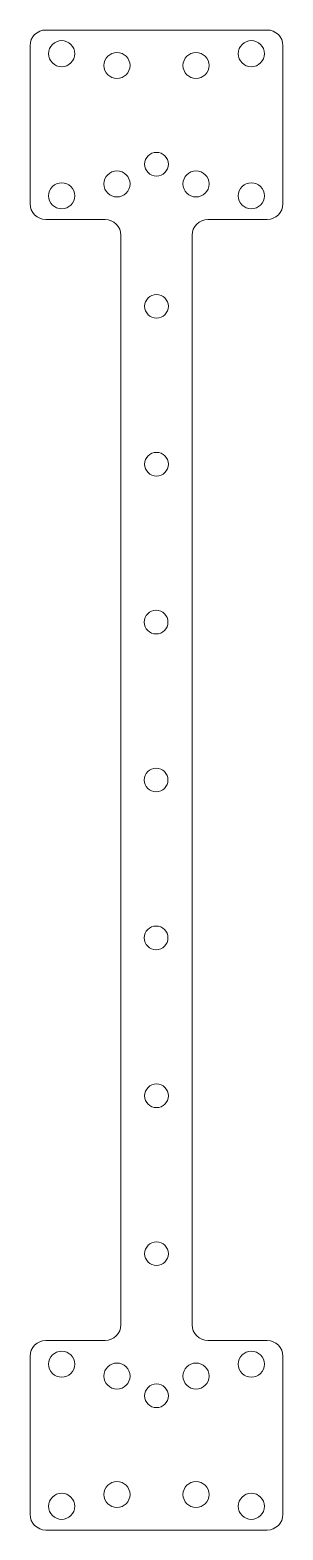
# Model space of a CAD drawing. Header units: millimetres. Extents: x -16 to 16, y -12 to 178.
import ezdxf

# ---------------------------------------------------------------- set-up
doc = ezdxf.new("R2010")
doc.units = ezdxf.units.MM

msp = doc.modelspace()

# ---------------------------------------------------------------- linework, layer by layer
at = {"color": 7, "linetype": 'Continuous', "lineweight": 15}
for p, q in [((14, 178), (-14, 178)), ((-16, 176), (-16, 156)), ((16, 156), (16, 176)), ((-14, 154), (-6.5, 154)), ((6.5, 154), (14, 154)), ((-4.5, 152), (-4.5, 14)), ((4.5, 14), (4.5, 152)), ((-6.5, 12), (-14, 12)), ((14, 12), (6.5, 12)), ((-16, 10), (-16, -10)), ((16, -10), (16, 10)), ((-14, -12), (14, -12))]:
    msp.add_line(p, q, dxfattribs=at)
for centre, radius in [((-12, 175), 1.65), ((-5, 173.5), 1.65), ((5, 173.5), 1.65), ((12, 175), 1.65), ((0, 161), 1.5), ((-5, 158.5), 1.65), ((5, 158.5), 1.65), ((-12, 157), 1.65), ((12, 157), 1.65), ((0, 143), 1.5), ((0, 123), 1.5), ((-0.05, 103), 1.5), ((-0.05, 83), 1.5), ((-0.05, 63), 1.5), ((0, 43), 1.5), ((0, 23), 1.5), ((-12, 9), 1.65), ((12, 9), 1.65), ((-5, 7.5), 1.65), ((5, 7.5), 1.65), ((0, 5), 1.5), ((-12, -9), 1.65), ((-5, -7.5), 1.65), ((5, -7.5), 1.65), ((12, -9), 1.65)]:
    msp.add_circle(centre, radius, dxfattribs=at)
for centre, start, end in [((-14, 176), 90, 180), ((14, 176), 0, 90), ((-14, 156), 180, 270), ((14, 156), 270, 0), ((-6.5, 152), 0, 90), ((6.5, 152), 90, 180), ((-6.5, 14), 270, 0), ((6.5, 14), 180, 270), ((-14, 10), 90, 180), ((14, 10), 0, 90), ((-14, -10), 180, 270), ((14, -10), 270, 0)]:
    msp.add_arc(centre, 2, start, end, dxfattribs=at)

doc.saveas('drawing.dxf')
